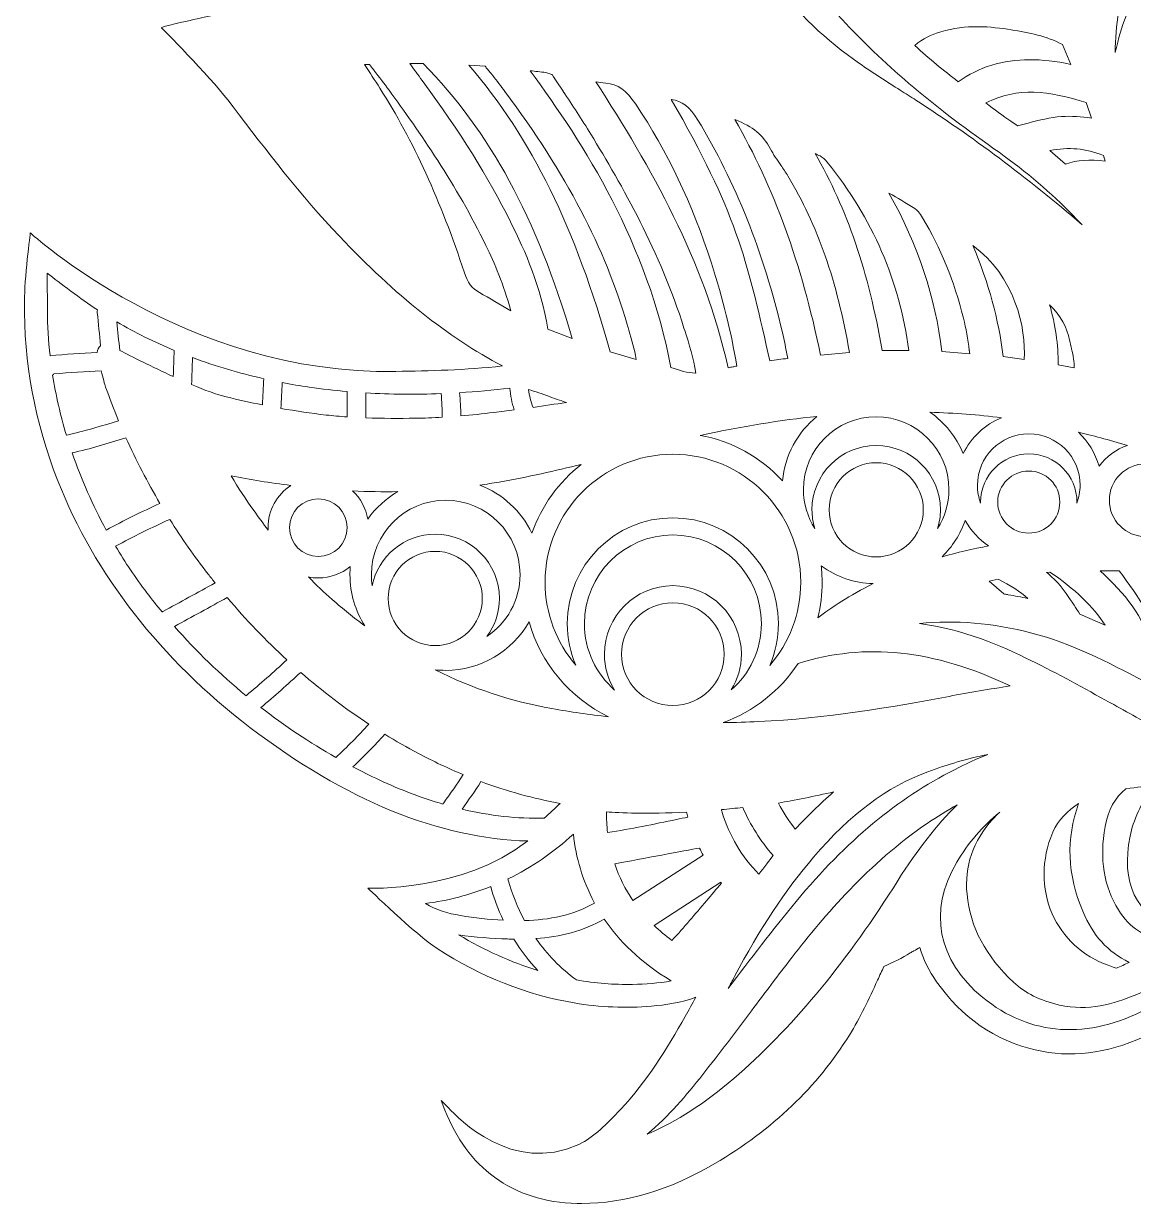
# Model space of a CAD drawing. Header units: millimetres. Extents: x -1149 to 2186, y 108 to 662.
# Drawn here: x 865.3 to 1119.9, y 111.7 to 382.2 of the extents above; entities that cross this region are included whole.
import ezdxf

# ---------------------------------------------------------------- set-up
doc = ezdxf.new("R2010")
doc.units = ezdxf.units.MM
doc.header["$MEASUREMENT"] = 0
doc.layers.add('Layer 5', color=7, linetype='Continuous')

msp = doc.modelspace()

# ---------------------------------------------------------------- linework, layer by layer
at = {"layer": 'Layer 5', "lineweight": 0}
for points, knots in [([(1500.47, 318.48), (1500.47, 318.53), (1500.47, 318.58), (1500.46, 318.65), (1500.54, 323.25), (1499.13, 334.25), (1499.13, 334.25), (1499.13, 334.25), (1463.58, 301.53), (1415.26, 302.46), (1407.54, 302.61), (1399.34, 302.75), (1390.86, 303.73), (1403.38, 310.34), (1415.3, 319.82), (1428.23, 333.45), (1437.07, 342.77), (1444.98, 353.13), (1452.62, 363.15), (1452.62, 363.15), (1453.85, 364.76), (1453.85, 364.76), (1458.05, 370.25), (1469.08, 381.29), (1469.08, 381.29), (1468.87, 381.59), (1463.49, 382.71), (1461.66, 383.13), (1455.32, 384.59), (1448.93, 385.87), (1442.52, 387), (1430.98, 389.04), (1419.37, 390.53), (1407.7, 391.33), (1409.65, 403.35), (1408.91, 414.08), (1405.47, 423.24), (1402.53, 431.05), (1397.64, 437.76), (1390.93, 443.17), (1385.8, 447.31), (1376.98, 452.75), (1363.75, 455.61), (1371.34, 466.22), (1389.68, 483.7), (1389.68, 483.7), (1389.68, 483.7), (1389.39, 483.86), (1389.39, 483.86), (1384.69, 486.52), (1379.54, 487.63), (1374.99, 488.6), (1354.12, 493.07), (1332.21, 492.4), (1308.03, 486.54), (1308.03, 486.54), (1307.98, 486.54), (1307.9, 486.53), (1300.35, 507.58), (1286.85, 518.05), (1276.77, 523.13), (1267.56, 527.77), (1259.62, 528.87), (1256.91, 529.12), (1256.91, 529.4), (1256.92, 529.65), (1256.94, 529.86), (1256.93, 529.86), (1256.92, 529.86), (1256.9, 529.87), (1256.72, 541.96), (1254.12, 568.73), (1254.12, 568.73), (1254.12, 568.73), (1246.46, 565.38), (1243.35, 563.76), (1243.35, 563.76), (1242.58, 563.35), (1242.58, 563.35), (1240.4, 562.21), (1237.1, 560.23), (1234.2, 558.48), (1233.92, 558.32), (1233.66, 558.16), (1233.39, 558), (1233.39, 558), (1231.33, 556.77), (1230.87, 556.5), (1230.95, 557.4), (1231.04, 558.95), (1231.19, 561.68), (1231.36, 564.61), (1231.55, 568.35), (1231.49, 569.55), (1231.3, 573.08), (1231.08, 577), (1230.79, 580.95), (1230.79, 581), (1230.78, 581.06), (1230.78, 581.11), (1230.72, 581.86), (1230.66, 582.61), (1230.6, 583.36), (1229.76, 593.42), (1226.85, 602.86), (1221.96, 611.41), (1213.55, 626.07), (1201.81, 638.97), (1186.06, 650.83), (1185.65, 651.14), (1182.98, 653.39), (1182.98, 653.39), (1182.98, 653.39), (1180.32, 651.14), (1179.9, 650.83), (1164.15, 638.97), (1152.41, 626.07), (1144.01, 611.41), (1139.11, 602.86), (1136.2, 593.42), (1135.37, 583.36), (1134.97, 578.61), (1134.71, 573.8), (1134.48, 569.55), (1134.41, 568.35), (1134.6, 564.61), (1134.77, 561.68), (1134.93, 558.95), (1135.02, 557.4), (1135.09, 556.5), (1134.63, 556.77), (1132.57, 558), (1132.57, 558), (1132.31, 558.16), (1132.04, 558.32), (1131.77, 558.48), (1128.86, 560.23), (1125.57, 562.21), (1123.38, 563.35), (1123.38, 563.35), (1122.61, 563.76), (1122.61, 563.76), (1119.51, 565.38), (1111.85, 568.73), (1111.85, 568.73), (1111.85, 568.73), (1109.24, 541.96), (1109.06, 529.87), (1109.05, 529.86), (1109.04, 529.86), (1109.02, 529.86), (1109.05, 529.65), (1109.05, 529.4), (1109.05, 529.12), (1106.34, 528.87), (1098.4, 527.77), (1089.2, 523.13), (1079.11, 518.05), (1065.61, 507.58), (1058.06, 486.53), (1057.99, 486.54), (1057.94, 486.54), (1057.94, 486.54), (1033.76, 492.4), (1011.85, 493.07), (990.97, 488.6), (986.43, 487.63), (981.27, 486.52), (976.57, 483.86), (976.57, 483.86), (976.28, 483.7), (976.28, 483.7), (976.28, 483.7), (994.62, 466.22), (1002.21, 455.61), (988.98, 452.75), (980.16, 447.31), (975.03, 443.17), (968.32, 437.76), (963.43, 431.05), (960.5, 423.24), (957.06, 414.08), (956.31, 403.35), (958.27, 391.33), (946.6, 390.53), (934.99, 389.04), (923.44, 387), (917.03, 385.87), (910.65, 384.59), (904.3, 383.13), (902.48, 382.71), (897.09, 381.59), (896.88, 381.29), (896.88, 381.29), (907.92, 370.25), (912.11, 364.76), (912.11, 364.76), (913.34, 363.15), (913.34, 363.15), (920.99, 353.13), (928.89, 342.77), (937.74, 333.45), (950.67, 319.82), (962.59, 310.34), (975.11, 303.73), (966.63, 302.75), (958.42, 302.61), (950.7, 302.46), (902.38, 301.53), (866.83, 334.25), (866.83, 334.25), (866.83, 334.25), (865.43, 323.25), (865.51, 318.65), (865.5, 318.58), (865.49, 318.53), (865.49, 318.48), (865.29, 304.67), (867.87, 290.84), (873.15, 277.38), (881.55, 255.97), (896.79, 236.42), (917.2, 220.85), (939.19, 204.09), (960.63, 195.33), (980.96, 194.79), (965.68, 183), (944.26, 183.97), (944.26, 183.97), (944.26, 183.97), (955.23, 173.31), (960.19, 170.11), (970.16, 163.68), (980.73, 159.49), (991.61, 157.66), (997.5, 156.67), (1003.46, 156.42), (1009.33, 156.93), (1012.52, 157.2), (1016.15, 157.67), (1019.52, 158.98), (1018.66, 157.45), (1017.84, 155.98), (1017.01, 154.52), (1012.92, 147.28), (1008.29, 139.69), (1002.2, 133.21), (999.14, 129.97), (996.16, 126.86), (992.65, 125.23), (977.38, 118.17), (965, 131.26), (962.75, 133.58), (962.75, 133.58), (961.05, 135.32), (961.05, 135.32), (961.05, 135.32), (961.94, 133.06), (961.94, 133.06), (964.51, 126.49), (968.32, 121.32), (973.28, 117.69), (978.5, 113.86), (984.88, 111.84), (992.24, 111.7), (992.58, 111.69), (992.91, 111.69), (993.25, 111.69), (1003.35, 111.69), (1013.36, 114.68), (1023.81, 120.82), (1037.03, 128.59), (1047.43, 138.5), (1054.71, 150.28), (1057.19, 154.29), (1059.21, 158.65), (1061.17, 162.88), (1061.66, 163.93), (1062.14, 164.99), (1062.64, 166.04), (1064.83, 166.97), (1066.8, 167.97), (1068.65, 169.11), (1068.9, 169.26), (1069.2, 169.43), (1069.52, 169.61), (1069.95, 169.84), (1070.41, 170.1), (1070.86, 170.39), (1071.63, 167.67), (1072.92, 165.02), (1074.69, 162.51), (1080.48, 154.32), (1088.09, 149.06), (1097.3, 146.89), (1105.4, 144.98), (1113.56, 145.97), (1122.27, 149.9), (1131.98, 154.29), (1140.58, 160.89), (1147.84, 169.51), (1151.48, 173.84), (1154.92, 178.47), (1158.24, 182.94), (1159.86, 185.13), (1161.55, 187.4), (1163.23, 189.6), (1163.74, 190.27), (1164.33, 190.9), (1165.07, 191.7), (1165.2, 191.85), (1165.34, 191.99), (1165.48, 192.15), (1165.1, 184.93), (1167.1, 179.79), (1171.71, 176.05), (1174.85, 173.5), (1178.5, 172.18), (1182.56, 172.12), (1182.56, 172.12), (1182.91, 172.12), (1182.91, 172.12), (1182.91, 172.12), (1182.91, 172.12), (1182.91, 172.12), (1182.91, 172.12), (1182.98, 172.12), (1182.98, 172.12), (1182.98, 172.12), (1183.06, 172.12), (1183.06, 172.12), (1183.06, 172.12), (1183.06, 172.12), (1183.06, 172.12), (1183.06, 172.12), (1183.4, 172.12), (1183.4, 172.12), (1187.46, 172.18), (1191.12, 173.5), (1194.26, 176.05), (1198.87, 179.79), (1200.87, 184.93), (1200.49, 192.15), (1200.63, 191.99), (1200.76, 191.85), (1200.9, 191.7), (1201.64, 190.9), (1202.22, 190.27), (1202.73, 189.6), (1204.42, 187.4), (1206.1, 185.13), (1207.73, 182.94), (1211.05, 178.47), (1214.48, 173.84), (1218.13, 169.51), (1225.38, 160.89), (1233.98, 154.29), (1243.69, 149.9), (1252.4, 145.97), (1260.57, 144.98), (1268.66, 146.89), (1277.88, 149.06), (1285.49, 154.32), (1291.27, 162.51), (1293.05, 165.02), (1294.33, 167.67), (1295.11, 170.39), (1295.56, 170.1), (1296.02, 169.84), (1296.44, 169.61), (1296.76, 169.43), (1297.06, 169.26), (1297.32, 169.11), (1299.16, 167.97), (1301.13, 166.97), (1303.33, 166.04), (1303.82, 164.99), (1304.31, 163.93), (1304.8, 162.88), (1306.75, 158.65), (1308.77, 154.29), (1311.25, 150.28), (1318.54, 138.5), (1328.93, 128.59), (1342.15, 120.82), (1352.6, 114.68), (1362.61, 111.69), (1372.71, 111.69), (1373.05, 111.69), (1373.39, 111.69), (1373.73, 111.7), (1381.08, 111.84), (1387.46, 113.86), (1392.69, 117.69), (1397.64, 121.32), (1401.46, 126.49), (1404.02, 133.06), (1404.02, 133.06), (1404.91, 135.32), (1404.91, 135.32), (1404.91, 135.32), (1403.22, 133.58), (1403.22, 133.58), (1400.97, 131.26), (1388.59, 118.17), (1373.32, 125.23), (1369.8, 126.86), (1366.82, 129.97), (1363.77, 133.21), (1357.68, 139.69), (1353.05, 147.28), (1348.95, 154.52), (1348.12, 155.98), (1347.3, 157.45), (1346.44, 158.98), (1349.81, 157.67), (1353.45, 157.2), (1356.63, 156.93), (1362.5, 156.42), (1368.46, 156.67), (1374.36, 157.66), (1385.24, 159.49), (1395.81, 163.68), (1405.77, 170.11), (1410.73, 173.31), (1421.71, 183.97), (1421.71, 183.97), (1421.71, 183.97), (1400.29, 183), (1385, 194.79), (1405.34, 195.33), (1426.78, 204.09), (1448.77, 220.85), (1469.18, 236.42), (1484.41, 255.97), (1492.81, 277.38), (1498.1, 290.84), (1500.67, 304.67), (1500.47, 318.48)], [0, 0, 0, 0, 1, 1, 1, 2, 2, 2, 3, 3, 3, 4, 4, 4, 5, 5, 5, 6, 6, 6, 7, 7, 7, 8, 8, 8, 9, 9, 9, 10, 10, 10, 11, 11, 11, 12, 12, 12, 13, 13, 13, 14, 14, 14, 15, 15, 15, 16, 16, 16, 17, 17, 17, 18, 18, 18, 19, 19, 19, 20, 20, 20, 21, 21, 21, 22, 22, 22, 23, 23, 23, 24, 24, 24, 25, 25, 25, 26, 26, 26, 27, 27, 27, 28, 28, 28, 29, 29, 29, 30, 30, 30, 31, 31, 31, 32, 32, 32, 33, 33, 33, 34, 34, 34, 35, 35, 35, 36, 36, 36, 37, 37, 37, 38, 38, 38, 39, 39, 39, 40, 40, 40, 41, 41, 41, 42, 42, 42, 43, 43, 43, 44, 44, 44, 45, 45, 45, 46, 46, 46, 47, 47, 47, 48, 48, 48, 49, 49, 49, 50, 50, 50, 51, 51, 51, 52, 52, 52, 53, 53, 53, 54, 54, 54, 55, 55, 55, 56, 56, 56, 57, 57, 57, 58, 58, 58, 59, 59, 59, 60, 60, 60, 61, 61, 61, 62, 62, 62, 63, 63, 63, 64, 64, 64, 65, 65, 65, 66, 66, 66, 67, 67, 67, 68, 68, 68, 69, 69, 69, 70, 70, 70, 71, 71, 71, 72, 72, 72, 73, 73, 73, 74, 74, 74, 75, 75, 75, 76, 76, 76, 77, 77, 77, 78, 78, 78, 79, 79, 79, 80, 80, 80, 81, 81, 81, 82, 82, 82, 83, 83, 83, 84, 84, 84, 85, 85, 85, 86, 86, 86, 87, 87, 87, 88, 88, 88, 89, 89, 89, 90, 90, 90, 91, 91, 91, 92, 92, 92, 93, 93, 93, 94, 94, 94, 95, 95, 95, 96, 96, 96, 97, 97, 97, 98, 98, 98, 99, 99, 99, 100, 100, 100, 101, 101, 101, 102, 102, 102, 103, 103, 103, 104, 104, 104, 105, 105, 105, 106, 106, 106, 107, 107, 107, 108, 108, 108, 109, 109, 109, 110, 110, 110, 111, 111, 111, 112, 112, 112, 113, 113, 113, 114, 114, 114, 115, 115, 115, 116, 116, 116, 117, 117, 117, 118, 118, 118, 119, 119, 119, 120, 120, 120, 121, 121, 121, 122, 122, 122, 123, 123, 123, 124, 124, 124, 125, 125, 125, 126, 126, 126, 127, 127, 127, 128, 128, 128, 129, 129, 129, 130, 130, 130, 131, 131, 131, 132, 132, 132, 133, 133, 133, 134, 134, 134, 135, 135, 135, 136, 136, 136, 137, 137, 137, 138, 138, 138, 139, 139, 139, 140, 140, 140, 141, 141, 141, 142, 142, 142, 143, 143, 143, 144, 144, 144, 145, 145, 145, 146, 146, 146, 146]), ([(995.63, 472.57), (992.89, 475.39), (990.04, 477.94), (987.01, 480.66), (986.73, 480.91), (986.38, 481.23), (986, 481.56), (986.08, 481.59), (986.15, 481.61), (986.21, 481.63), (1000.22, 485.78), (1015.34, 486.9), (1033.77, 485.14), (1050.69, 483.53), (1067.05, 479.19), (1082.4, 472.24), (1096.81, 465.72), (1109.74, 457.69), (1120.83, 448.37), (1132.4, 438.64), (1142.36, 427.17), (1150.43, 414.29), (1154.88, 407.19), (1157.96, 400.5), (1159.83, 393.87), (1159.83, 393.87), (1158.44, 392.06), (1158.44, 392.06), (1154.09, 402.47), (1148.37, 412.5), (1140.98, 422.67), (1132.85, 433.87), (1123.39, 443.7), (1112.87, 451.87), (1100.65, 461.35), (1085.88, 468.67), (1067.74, 474.23), (1054.65, 478.24), (1043.02, 480.67), (1032.2, 481.65), (1012.18, 483.47), (1001.46, 481.98), (1001.01, 481.91), (1000.33, 481.82), (999.74, 481.36), (999.48, 480.73), (999.22, 480.09), (999.3, 479.36), (999.71, 478.8), (999.81, 478.67), (1009.49, 465.55), (1013.32, 458.25), (1018.55, 448.27), (1022.46, 438.01), (1025.59, 429.29), (1031.92, 411.66), (1041.15, 396.14), (1053.03, 383.19), (1062.15, 373.25), (1073.22, 363.82), (1087.87, 353.54), (1094.17, 349.12), (1099.95, 344.29), (1105.07, 339.19), (1106.1, 338.16), (1107.1, 337.13), (1108.08, 336.11), (1095.4, 346.97), (1082.87, 356.36), (1069.98, 364.65), (1068.79, 365.42), (1067.59, 366.18), (1066.39, 366.94), (1063.3, 368.91), (1060.1, 370.94), (1057.06, 373.05), (1041.49, 383.83), (1030.95, 397.96), (1025.73, 415.06), (1023.93, 420.96), (1021.93, 426.98), (1019.76, 432.96), (1014.03, 448.8), (1006.13, 461.75), (995.63, 472.57)], [0, 0, 0, 0, 1, 1, 1, 2, 2, 2, 3, 3, 3, 4, 4, 4, 5, 5, 5, 6, 6, 6, 7, 7, 7, 8, 8, 8, 9, 9, 9, 10, 10, 10, 11, 11, 11, 12, 12, 12, 13, 13, 13, 14, 14, 14, 15, 15, 15, 16, 16, 16, 17, 17, 17, 18, 18, 18, 19, 19, 19, 20, 20, 20, 21, 21, 21, 22, 22, 22, 23, 23, 23, 24, 24, 24, 25, 25, 25, 26, 26, 26, 27, 27, 27, 28, 28, 28, 28]), ([(1122.96, 393.24), (1119.88, 388.62), (1117.62, 383.49), (1116.24, 377.99), (1116.04, 377.18), (1115.85, 376.38), (1115.66, 375.57), (1115.74, 378.73), (1115.95, 381.82), (1116.46, 384.81), (1118.35, 396.1), (1124.27, 405.53), (1134.04, 412.84), (1135.02, 413.58), (1136.21, 414.2), (1137.37, 414.8), (1139.51, 412.08), (1141.01, 409.77), (1141.84, 407.93), (1134.25, 405.59), (1127.91, 400.65), (1122.96, 393.24)], [0, 0, 0, 0, 1, 1, 1, 2, 2, 2, 3, 3, 3, 4, 4, 4, 5, 5, 5, 6, 6, 6, 7, 7, 7, 7]), ([(1075.65, 380.33), (1081.32, 382.14), (1087.27, 381.53), (1091.82, 380.8), (1095.92, 380.14), (1099.91, 379.38), (1103.6, 377.4), (1103.6, 377.4), (1105.53, 372.86), (1105.53, 372.86), (1101.99, 373.6), (1098.95, 373.95), (1096.06, 373.95), (1089.86, 373.95), (1084.48, 372.3), (1079.65, 368.89), (1076.4, 371.43), (1072.98, 374.17), (1069.7, 377.21), (1071.48, 378.84), (1073.6, 379.68), (1075.65, 380.33)], [0, 0, 0, 0, 1, 1, 1, 2, 2, 2, 3, 3, 3, 4, 4, 4, 5, 5, 5, 6, 6, 6, 7, 7, 7, 7]), ([(969.84, 320.55), (968.12, 321.52), (967.16, 322.79), (966.4, 325.08), (961.02, 341.52), (954.67, 355.38), (947.01, 367.44), (945.89, 369.21), (944.71, 370.96), (943.46, 372.82), (943.46, 372.82), (944.62, 372.88), (944.62, 372.88), (944.95, 372.45), (945.27, 372.03), (945.59, 371.61), (945.59, 371.61), (945.65, 371.53), (945.65, 371.53), (946.87, 369.95), (948.02, 368.46), (949.13, 366.94), (955.97, 357.6), (964.67, 345.11), (971.32, 331.36), (973.28, 327.28), (975.46, 322.38), (977.02, 316.37), (974.56, 317.82), (972.21, 319.21), (969.84, 320.55)], [0, 0, 0, 0, 1, 1, 1, 2, 2, 2, 3, 3, 3, 4, 4, 4, 5, 5, 5, 6, 6, 6, 7, 7, 7, 8, 8, 8, 9, 9, 9, 10, 10, 10, 10]), ([(956.94, 373.04), (972.29, 357.46), (982.88, 337.95), (991.13, 310.03), (991.13, 310.03), (985.55, 312.18), (985.55, 312.18), (984, 321.81), (980.36, 330), (976.99, 336.76), (971.91, 346.95), (965.46, 357.26), (956.69, 369.2), (955.77, 370.46), (954.84, 371.72), (953.88, 373.04), (953.88, 373.04), (956.94, 373.04), (956.94, 373.04)], [0, 0, 0, 0, 1, 1, 1, 2, 2, 2, 3, 3, 3, 4, 4, 4, 5, 5, 5, 6, 6, 6, 6]), ([(972.3, 371.02), (972.32, 371), (972.33, 370.98), (972.35, 370.95), (972.35, 370.95), (972.89, 370.29), (972.89, 370.29), (972.89, 370.29), (972.89, 370.29), (972.89, 370.29), (973.87, 369.07), (974.81, 367.89), (975.7, 366.69), (989.77, 347.71), (998.68, 330.72), (1003.75, 313.2), (1003.87, 312.78), (1004, 312.35), (1004.12, 311.92), (1004.76, 309.76), (1005.42, 307.53), (1005.79, 305.22), (1005.79, 305.22), (999.81, 306.99), (999.81, 306.99), (991.91, 335.39), (981.87, 355.79), (967.44, 372.7), (967.44, 372.7), (971.15, 372.44), (971.15, 372.44), (971.33, 372.22), (971.51, 372), (971.68, 371.78), (971.68, 371.78), (971.68, 371.78), (971.68, 371.78), (971.68, 371.78), (972.3, 371.02), (972.3, 371.02)], [0, 0, 0, 0, 1, 1, 1, 2, 2, 2, 3, 3, 3, 4, 4, 4, 5, 5, 5, 6, 6, 6, 7, 7, 7, 8, 8, 8, 9, 9, 9, 10, 10, 10, 11, 11, 11, 12, 12, 12, 13, 13, 13, 13]), ([(1016.77, 312.41), (1016.77, 312.41), (1016.96, 311.83), (1016.96, 311.83), (1017.95, 308.68), (1018.97, 305.43), (1019.45, 302.09), (1019.43, 302.09), (1019.42, 302.09), (1019.4, 302.09), (1017.6, 302.09), (1015.8, 302.68), (1013.77, 303.35), (1008.39, 331.85), (993.93, 354.56), (981.46, 371.43), (982.68, 371.29), (983.87, 371.15), (985.06, 370.99), (985.32, 370.96), (985.73, 370.81), (986.21, 370.65), (986.32, 370.61), (986.43, 370.57), (986.54, 370.53), (987.37, 369.26), (988.2, 368), (989.04, 366.73), (989.04, 366.73), (989.06, 366.69), (989.06, 366.69), (991.17, 363.5), (993.35, 360.2), (995.38, 356.89), (1002.49, 345.28), (1011.35, 329.72), (1016.77, 312.41)], [0, 0, 0, 0, 1, 1, 1, 2, 2, 2, 3, 3, 3, 4, 4, 4, 5, 5, 5, 6, 6, 6, 7, 7, 7, 8, 8, 8, 9, 9, 9, 10, 10, 10, 11, 11, 11, 12, 12, 12, 12]), ([(1023.07, 327.26), (1025.66, 319.22), (1027.57, 311.5), (1028.89, 303.69), (1028.57, 303.63), (1028.26, 303.57), (1027.94, 303.51), (1027.6, 303.45), (1027.26, 303.39), (1026.91, 303.32), (1021.35, 327.96), (1009.15, 349.37), (996.56, 368.86), (997.31, 368.74), (998.07, 368.64), (998.83, 368.56), (1001.64, 368.3), (1003.51, 366.99), (1005.71, 363.72), (1012.98, 352.9), (1018.66, 340.98), (1023.07, 327.26)], [0, 0, 0, 0, 1, 1, 1, 2, 2, 2, 3, 3, 3, 4, 4, 4, 5, 5, 5, 6, 6, 6, 7, 7, 7, 7]), ([(1109.02, 364.12), (1109.02, 364.12), (1110.23, 360.56), (1110.23, 360.56), (1107.89, 360.84), (1105.65, 361.08), (1103.32, 360.91), (1100.75, 360.72), (1098.3, 360.09), (1095.71, 359.43), (1095.71, 359.43), (1095.68, 359.42), (1095.68, 359.42), (1094.88, 359.22), (1094.07, 359.01), (1093.23, 358.81), (1092.77, 359.13), (1092.3, 359.46), (1091.82, 359.79), (1091.82, 359.79), (1091.77, 359.83), (1091.77, 359.83), (1089.96, 361.07), (1087.95, 362.46), (1086, 364.04), (1093.27, 367.75), (1100.52, 366.79), (1109.02, 364.12)], [0, 0, 0, 0, 1, 1, 1, 2, 2, 2, 3, 3, 3, 4, 4, 4, 5, 5, 5, 6, 6, 6, 7, 7, 7, 8, 8, 8, 9, 9, 9, 9]), ([(1013.82, 364.84), (1016.38, 364.49), (1018.06, 363.18), (1019.95, 360.08), (1028.6, 345.9), (1034.94, 329.98), (1039.34, 311.41), (1039.76, 309.6), (1040.13, 307.76), (1040.51, 305.79), (1040.51, 305.79), (1040.58, 305.44), (1040.58, 305.44), (1039.85, 305.36), (1039.16, 305.28), (1038.47, 305.19), (1037.78, 305.1), (1037.09, 305.01), (1036.44, 304.92), (1036.44, 304.92), (1036.09, 306.48), (1036.09, 306.48), (1031.2, 328.12), (1028.68, 339.23), (1013.82, 364.84)], [0, 0, 0, 0, 1, 1, 1, 2, 2, 2, 3, 3, 3, 4, 4, 4, 5, 5, 5, 6, 6, 6, 7, 7, 7, 8, 8, 8, 8]), ([(1054.73, 306.84), (1054.73, 306.84), (1048.11, 306.2), (1048.11, 306.2), (1043.68, 327.39), (1037.4, 344.65), (1028.44, 360.22), (1032.6, 358.59), (1034.91, 356.66), (1036.55, 353.57), (1037.27, 352.2), (1038.13, 350.96), (1038.97, 349.75), (1039.52, 348.95), (1040.1, 348.12), (1040.59, 347.3), (1040.59, 347.3), (1040.59, 347.3), (1040.59, 347.3), (1047.4, 335.99), (1051.9, 323.12), (1054.73, 306.84)], [0, 0, 0, 0, 1, 1, 1, 2, 2, 2, 3, 3, 3, 4, 4, 4, 5, 5, 5, 6, 6, 6, 7, 7, 7, 7]), ([(1068.32, 307.23), (1068.32, 307.23), (1062.22, 307.23), (1062.22, 307.23), (1059.1, 325.27), (1054.18, 339.75), (1046.84, 352.43), (1047.23, 352.24), (1047.61, 352.05), (1047.98, 351.87), (1048.55, 351.58), (1049.17, 351.06), (1049.63, 350.48), (1060.08, 337.45), (1066.2, 323.29), (1068.32, 307.23)], [0, 0, 0, 0, 1, 1, 1, 2, 2, 2, 3, 3, 3, 4, 4, 4, 5, 5, 5, 5]), ([(1112.96, 351.99), (1112.96, 351.99), (1113.37, 350.65), (1113.37, 350.65), (1109.86, 351.14), (1106.94, 350.94), (1104.3, 350), (1104.3, 350), (1100.7, 353.09), (1100.7, 353.09), (1104.96, 353.98), (1108.91, 353.62), (1112.96, 351.99)], [0, 0, 0, 0, 1, 1, 1, 2, 2, 2, 3, 3, 3, 4, 4, 4, 4]), ([(1075.88, 307), (1074.44, 319.49), (1070.47, 331.43), (1063.79, 343.36), (1065.74, 342.25), (1067.69, 341.09), (1069.68, 339.85), (1070.24, 339.5), (1070.86, 338.77), (1071.51, 337.69), (1075.63, 330.85), (1078.69, 323.31), (1080.87, 314.65), (1081.47, 312.31), (1081.83, 309.86), (1082.21, 307.26), (1082.21, 307.26), (1082.22, 307.21), (1082.22, 307.21), (1082.25, 306.99), (1082.28, 306.76), (1082.32, 306.53), (1082.32, 306.53), (1075.88, 307), (1075.88, 307)], [0, 0, 0, 0, 1, 1, 1, 2, 2, 2, 3, 3, 3, 4, 4, 4, 5, 5, 5, 6, 6, 6, 7, 7, 7, 8, 8, 8, 8]), ([(1083, 331.34), (1092.58, 324.43), (1095.33, 312.37), (1094.79, 305.22), (1094.79, 305.22), (1089.96, 305.91), (1089.96, 305.91), (1088.93, 314.46), (1086.7, 322.63), (1083, 331.34)], [0, 0, 0, 0, 1, 1, 1, 2, 2, 2, 3, 3, 3, 3]), ([(870.72, 324.98), (873.68, 322.7), (878.34, 319.19), (882.21, 316.58), (882.17, 316.38), (882.16, 316.17), (882.19, 315.94), (882.45, 313.41), (882.7, 310.88), (882.96, 308.36), (882.95, 308.34), (882.93, 308.34), (882.91, 308.32), (882.44, 307.96), (882.17, 307.4), (882.15, 306.82), (878.55, 306.64), (874.95, 306.4), (871.36, 306.07), (870.97, 309.54), (870.76, 313.01), (870.74, 316.46), (870.78, 316.7), (870.8, 316.93), (870.79, 317.17), (870.73, 319.28), (870.72, 322.48), (870.72, 324.98)], [0, 0, 0, 0, 1, 1, 1, 2, 2, 2, 3, 3, 3, 4, 4, 4, 5, 5, 5, 6, 6, 6, 7, 7, 7, 8, 8, 8, 9, 9, 9, 9]), ([(1106.25, 303.31), (1106.25, 303.31), (1102.59, 304.01), (1102.59, 304.01), (1102.61, 308.67), (1101.97, 313.2), (1100.63, 317.75), (1103.21, 315.2), (1104.63, 312.65), (1105.21, 309.62), (1105.34, 308.94), (1105.5, 308.28), (1105.66, 307.65), (1105.66, 307.65), (1105.66, 307.65), (1105.66, 307.65), (1106.04, 306.06), (1106.38, 304.65), (1106.25, 303.31)], [0, 0, 0, 0, 1, 1, 1, 2, 2, 2, 3, 3, 3, 4, 4, 4, 5, 5, 5, 6, 6, 6, 6]), ([(887.35, 307.29), (887.13, 309.46), (886.9, 311.63), (886.68, 313.8), (890.87, 311.37), (895.26, 309.2), (899.83, 307.3), (899.76, 305.29), (899.69, 303.29), (899.62, 301.29), (894.8, 303.49), (890.06, 305.89), (887.35, 307.29)], [0, 0, 0, 0, 1, 1, 1, 2, 2, 2, 3, 3, 3, 4, 4, 4, 4]), ([(904.04, 305.63), (909.27, 303.68), (914.73, 302.07), (920.38, 300.8), (920.27, 298.8), (920.17, 296.8), (920.06, 294.8), (917.35, 295.34), (914.59, 295.95), (911.74, 296.63), (909.64, 297.14), (906.84, 298.17), (903.84, 299.44), (903.91, 301.5), (903.97, 303.56), (904.04, 305.63)], [0, 0, 0, 0, 1, 1, 1, 2, 2, 2, 3, 3, 3, 4, 4, 4, 5, 5, 5, 5]), ([(871.96, 301.63), (872.07, 301.71), (872.17, 301.8), (872.26, 301.89), (875.87, 302.21), (879.48, 302.45), (883.09, 302.62), (883.49, 301.03), (883.9, 299.43), (884.11, 298.87), (885.03, 296.33), (885.99, 293.73), (887.05, 291.17), (883.14, 289.9), (879.18, 288.8), (875.18, 287.85), (875.16, 287.85), (875.14, 287.84), (875.12, 287.83), (873.75, 292.39), (872.69, 297.01), (871.96, 301.63)], [0, 0, 0, 0, 1, 1, 1, 2, 2, 2, 3, 3, 3, 4, 4, 4, 5, 5, 5, 6, 6, 6, 7, 7, 7, 7]), ([(939.54, 297.85), (939.54, 297.85), (939.49, 292.03), (939.49, 292.03), (937.88, 292.14), (936.27, 292.28), (934.67, 292.47), (931.28, 292.86), (927.83, 293.38), (924.3, 294), (924.4, 295.97), (924.51, 297.94), (924.61, 299.91), (926.66, 299.51), (928.73, 299.16), (930.83, 298.86), (933.69, 298.44), (936.59, 298.1), (939.54, 297.85)], [0, 0, 0, 0, 1, 1, 1, 2, 2, 2, 3, 3, 3, 4, 4, 4, 5, 5, 5, 6, 6, 6, 6]), ([(976.82, 298.64), (976.97, 296.93), (977.3, 295.26), (977.83, 293.64), (976.28, 293.43), (974.73, 293.23), (973.18, 293.05), (970.53, 292.73), (968.01, 292.47), (965.59, 292.26), (965.57, 294.04), (965.48, 295.82), (965.3, 297.59), (969.1, 297.82), (972.93, 298.17), (976.82, 298.64)], [0, 0, 0, 0, 1, 1, 1, 2, 2, 2, 3, 3, 3, 4, 4, 4, 5, 5, 5, 5]), ([(981.11, 298.32), (982.58, 297.87), (984.42, 297.26), (985.56, 296.83), (986.97, 296.29), (988.41, 295.8), (989.83, 295.35), (987.23, 294.96), (984.68, 294.59), (982.15, 294.23), (981.64, 295.56), (981.28, 296.92), (981.11, 298.32)], [0, 0, 0, 0, 1, 1, 1, 2, 2, 2, 3, 3, 3, 4, 4, 4, 4]), ([(961.05, 297.37), (961.24, 295.57), (961.33, 293.77), (961.33, 291.96), (959.19, 291.83), (957.13, 291.75), (955.14, 291.73), (951.46, 291.68), (947.63, 291.67), (943.76, 291.81), (943.77, 293.72), (943.79, 295.63), (943.8, 297.54), (949.42, 297.2), (955.17, 297.14), (961.05, 297.37)], [0, 0, 0, 0, 1, 1, 1, 2, 2, 2, 3, 3, 3, 4, 4, 4, 5, 5, 5, 5]), ([(1089.6, 291.84), (1085.79, 290.29), (1082.63, 287.37), (1080.82, 283.61), (1079.24, 287.45), (1076.59, 290.74), (1073.18, 293.1), (1078.78, 292.94), (1084.27, 292.51), (1089.6, 291.84)], [0, 0, 0, 0, 1, 1, 1, 2, 2, 2, 3, 3, 3, 3]), ([(1039.35, 277.37), (1034.29, 282.85), (1027.69, 286.48), (1020.46, 287.81), (1030.15, 289.88), (1038.99, 291.31), (1047.27, 292.16), (1042.76, 288.51), (1039.89, 283.18), (1039.35, 277.37)], [0, 0, 0, 0, 1, 1, 1, 2, 2, 2, 3, 3, 3, 3]), ([(1060.85, 285.47), (1052.73, 285.47), (1046.12, 278.86), (1046.12, 270.74), (1046.12, 269.25), (1046.34, 267.82), (1046.75, 266.47), (1045.12, 269.05), (1044.17, 272.11), (1044.17, 275.38), (1044.17, 284.58), (1051.65, 292.07), (1060.85, 292.07), (1070.05, 292.07), (1077.54, 284.58), (1077.54, 275.38), (1077.54, 272.11), (1076.59, 269.05), (1074.95, 266.47), (1075.36, 267.82), (1075.58, 269.25), (1075.58, 270.74), (1075.58, 278.86), (1068.97, 285.47), (1060.85, 285.47)], [0, 0, 0, 0, 1, 1, 1, 2, 2, 2, 3, 3, 3, 4, 4, 4, 5, 5, 5, 6, 6, 6, 7, 7, 7, 8, 8, 8, 8]), ([(876.44, 283.76), (880.59, 284.76), (884.69, 285.93), (888.74, 287.26), (891.09, 282.09), (893.7, 277.06), (896.58, 272.21), (892.4, 270.32), (888.3, 268.28), (884.27, 266.08), (881.13, 271.81), (878.51, 277.73), (876.44, 283.76)], [0, 0, 0, 0, 1, 1, 1, 2, 2, 2, 3, 3, 3, 4, 4, 4, 4]), ([(1084.8, 272.28), (1084.33, 273.55), (1084.07, 274.93), (1084.07, 276.36), (1084.07, 282.86), (1089.35, 288.14), (1095.85, 288.14), (1102.34, 288.14), (1107.63, 282.86), (1107.63, 276.36), (1107.63, 274.93), (1107.37, 273.55), (1106.89, 272.28), (1106.9, 272.35), (1106.9, 272.43), (1106.9, 272.51), (1106.9, 278.6), (1101.94, 283.56), (1095.85, 283.56), (1089.75, 283.56), (1084.8, 278.6), (1084.8, 272.51), (1084.8, 272.43), (1084.8, 272.35), (1084.8, 272.28)], [0, 0, 0, 0, 1, 1, 1, 2, 2, 2, 3, 3, 3, 4, 4, 4, 5, 5, 5, 6, 6, 6, 7, 7, 7, 8, 8, 8, 8]), ([(1118.51, 285.51), (1115.9, 284.64), (1113.59, 282.96), (1111.96, 280.71), (1111.14, 283.72), (1109.49, 286.43), (1107.24, 288.54), (1110.21, 287.81), (1114.21, 286.78), (1118.51, 285.51)], [0, 0, 0, 0, 1, 1, 1, 2, 2, 2, 3, 3, 3, 3]), ([(1014.22, 268.89), (1000.86, 268.89), (989.99, 258.02), (989.99, 244.66), (989.99, 241.26), (990.7, 238.02), (991.97, 235.08), (987.57, 240.21), (984.9, 246.87), (984.9, 254.15), (984.9, 270.31), (998.05, 283.47), (1014.22, 283.47), (1030.39, 283.47), (1043.54, 270.31), (1043.54, 254.15), (1043.54, 246.86), (1040.87, 240.19), (1036.45, 235.06), (1037.73, 238), (1038.44, 241.25), (1038.44, 244.66), (1038.44, 258.02), (1027.57, 268.89), (1014.22, 268.89)], [0, 0, 0, 0, 1, 1, 1, 2, 2, 2, 3, 3, 3, 4, 4, 4, 5, 5, 5, 6, 6, 6, 7, 7, 7, 8, 8, 8, 8]), ([(1060.85, 259.93), (1054.9, 259.93), (1050.05, 264.78), (1050.05, 270.74), (1050.05, 276.69), (1054.9, 281.54), (1060.85, 281.54), (1066.81, 281.54), (1071.66, 276.69), (1071.66, 270.74), (1071.66, 264.78), (1066.81, 259.93), (1060.85, 259.93)], [0, 0, 0, 0, 1, 1, 1, 2, 2, 2, 3, 3, 3, 4, 4, 4, 4]), ([(993.21, 281.15), (988.02, 277.1), (984.07, 271.62), (981.89, 265.39), (979.44, 270.47), (975.12, 274.4), (969.92, 276.39), (971.4, 276.61), (972.89, 276.84), (974.35, 277.09), (980.89, 278.23), (987.34, 279.7), (993.21, 281.15)], [0, 0, 0, 0, 1, 1, 1, 2, 2, 2, 3, 3, 3, 4, 4, 4, 4]), ([(1088.72, 272.51), (1088.72, 276.43), (1091.92, 279.63), (1095.85, 279.63), (1099.78, 279.63), (1102.97, 276.43), (1102.97, 272.51), (1102.97, 268.58), (1099.78, 265.38), (1095.85, 265.38), (1091.92, 265.38), (1088.72, 268.58), (1088.72, 272.51)], [0, 0, 0, 0, 1, 1, 1, 2, 2, 2, 3, 3, 3, 4, 4, 4, 4]), ([(1131.01, 272.93), (1131.01, 268.33), (1127.27, 264.59), (1122.67, 264.59), (1118.07, 264.59), (1114.33, 268.33), (1114.33, 272.93), (1114.33, 277.53), (1118.07, 281.27), (1122.67, 281.27), (1127.27, 281.27), (1131.01, 277.53), (1131.01, 272.93)], [0, 0, 0, 0, 1, 1, 1, 2, 2, 2, 3, 3, 3, 4, 4, 4, 4]), ([(921.38, 266.09), (920.29, 267.52), (919.21, 268.99), (918.15, 270.49), (916.28, 273.15), (914.47, 275.77), (912.89, 278.53), (917.31, 277.63), (921.84, 276.9), (926.62, 276.31), (923.41, 274.23), (921.36, 270.63), (921.36, 266.64), (921.36, 266.46), (921.37, 266.27), (921.38, 266.09)], [0, 0, 0, 0, 1, 1, 1, 2, 2, 2, 3, 3, 3, 4, 4, 4, 5, 5, 5, 5]), ([(932.89, 273.25), (936.54, 273.25), (939.51, 270.29), (939.51, 266.64), (939.51, 262.99), (936.54, 260.02), (932.89, 260.02), (929.24, 260.02), (926.27, 262.99), (926.27, 266.64), (926.27, 270.29), (929.24, 273.25), (932.89, 273.25)], [0, 0, 0, 0, 1, 1, 1, 2, 2, 2, 3, 3, 3, 4, 4, 4, 4]), ([(944.24, 268.62), (943.81, 271.1), (942.57, 273.36), (940.75, 275.06), (944.22, 274.89), (947.7, 274.84), (951.16, 274.9), (948.44, 273.33), (946.08, 271.19), (944.24, 268.62)], [0, 0, 0, 0, 1, 1, 1, 2, 2, 2, 3, 3, 3, 3]), ([(962.11, 272.93), (971.51, 272.93), (979.16, 265.28), (979.16, 255.88), (979.16, 249.98), (976.15, 244.77), (971.58, 241.71), (973.37, 244.15), (974.43, 247.15), (974.43, 250.4), (974.43, 258.53), (967.83, 265.14), (959.7, 265.14), (952.56, 265.14), (946.59, 260.03), (945.26, 253.27), (945.13, 254.12), (945.06, 254.99), (945.06, 255.88), (945.06, 265.28), (952.71, 272.93), (962.11, 272.93)], [0, 0, 0, 0, 1, 1, 1, 2, 2, 2, 3, 3, 3, 4, 4, 4, 5, 5, 5, 6, 6, 6, 7, 7, 7, 7]), ([(886.39, 262.37), (890.46, 264.59), (894.6, 266.64), (898.82, 268.54), (901.56, 264.2), (904.5, 260), (907.64, 255.97), (908.17, 255.29), (908.7, 254.62), (909.24, 253.96), (905.22, 251.77), (901.21, 249.57), (897.2, 247.38), (897.15, 247.36), (897.11, 247.33), (897.06, 247.3), (895.86, 248.75), (894.7, 250.22), (893.57, 251.71), (890.97, 255.16), (888.57, 258.72), (886.39, 262.37)], [0, 0, 0, 0, 1, 1, 1, 2, 2, 2, 3, 3, 3, 4, 4, 4, 5, 5, 5, 6, 6, 6, 7, 7, 7, 7]), ([(1081.25, 268.29), (1082.55, 265.95), (1084.41, 263.94), (1086.64, 262.46), (1083.01, 261.8), (1079.44, 260.96), (1075.95, 259.95), (1078.33, 262.27), (1080.15, 265.12), (1081.25, 268.29)], [0, 0, 0, 0, 1, 1, 1, 2, 2, 2, 3, 3, 3, 3]), ([(1014.22, 253.34), (1005.56, 253.34), (998.52, 246.3), (998.52, 237.64), (998.52, 234.62), (999.38, 231.8), (1000.86, 229.4), (996.61, 233.12), (993.92, 238.58), (993.92, 244.66), (993.92, 255.85), (1003.03, 264.96), (1014.22, 264.96), (1025.41, 264.96), (1034.52, 255.85), (1034.52, 244.66), (1034.52, 238.59), (1031.83, 233.14), (1027.6, 229.42), (1029.07, 231.81), (1029.93, 234.63), (1029.93, 237.64), (1029.93, 246.3), (1022.88, 253.34), (1014.22, 253.34)], [0, 0, 0, 0, 1, 1, 1, 2, 2, 2, 3, 3, 3, 4, 4, 4, 5, 5, 5, 6, 6, 6, 7, 7, 7, 8, 8, 8, 8]), ([(948.9, 250.4), (948.9, 256.36), (953.75, 261.21), (959.7, 261.21), (965.66, 261.21), (970.51, 256.36), (970.51, 250.4), (970.51, 244.45), (965.66, 239.6), (959.7, 239.6), (953.75, 239.6), (948.9, 244.45), (948.9, 250.4)], [0, 0, 0, 0, 1, 1, 1, 2, 2, 2, 3, 3, 3, 4, 4, 4, 4]), ([(930.63, 255.33), (931.37, 255.18), (932.12, 255.11), (932.89, 255.11), (935.61, 255.11), (938.19, 256.06), (940.23, 257.75), (940.18, 257.13), (940.15, 256.5), (940.15, 255.88), (940.15, 251.54), (941.41, 247.49), (943.59, 244.09), (941.06, 245.98), (938.55, 248.01), (936.07, 250.18), (934.24, 251.78), (932.42, 253.5), (930.63, 255.33)], [0, 0, 0, 0, 1, 1, 1, 2, 2, 2, 3, 3, 3, 4, 4, 4, 5, 5, 5, 6, 6, 6, 6]), ([(1048.25, 257.86), (1051.72, 255.35), (1055.85, 253.94), (1060.15, 253.8), (1054.74, 251.11), (1050.55, 248.33), (1047.47, 245.98), (1048.12, 248.64), (1048.45, 251.38), (1048.45, 254.15), (1048.45, 255.38), (1048.38, 256.63), (1048.25, 257.86)], [0, 0, 0, 0, 1, 1, 1, 2, 2, 2, 3, 3, 3, 4, 4, 4, 4]), ([(1088.81, 254.84), (1091.64, 253.44), (1093.95, 251.94), (1095.63, 250.4), (1094.11, 250.74), (1092.61, 251), (1091.15, 251.26), (1091.15, 251.26), (1091, 251.29), (1091, 251.29), (1090.69, 251.34), (1090.39, 251.4), (1090.1, 251.45), (1090.1, 251.45), (1086.76, 254.4), (1086.76, 254.4), (1086.76, 254.4), (1088.81, 254.84), (1088.81, 254.84)], [0, 0, 0, 0, 1, 1, 1, 2, 2, 2, 3, 3, 3, 4, 4, 4, 5, 5, 5, 6, 6, 6, 6]), ([(1100.68, 256.46), (1106.33, 252.68), (1110.74, 248.43), (1113.38, 244.27), (1113.38, 244.27), (1107.56, 246.83), (1107.56, 246.83), (1107.1, 247.51), (1106.66, 248.18), (1106.24, 248.83), (1105.05, 250.68), (1103.92, 252.42), (1102.49, 253.97), (1101.69, 254.84), (1100.84, 255.63), (1099.95, 256.39), (1099.95, 256.39), (1100.68, 256.46), (1100.68, 256.46)], [0, 0, 0, 0, 1, 1, 1, 2, 2, 2, 3, 3, 3, 4, 4, 4, 5, 5, 5, 6, 6, 6, 6]), ([(1112.26, 256.73), (1112.26, 256.73), (1116.6, 256.73), (1116.6, 256.73), (1120.93, 250.93), (1125.31, 244.46), (1128.51, 236.46), (1128.51, 236.46), (1123.83, 239.01), (1123.83, 239.01), (1122.29, 246.45), (1117.92, 251.44), (1112.26, 256.73)], [0, 0, 0, 0, 1, 1, 1, 2, 2, 2, 3, 3, 3, 4, 4, 4, 4]), ([(899.89, 243.99), (903.92, 246.19), (907.96, 248.4), (912, 250.61), (916.34, 245.49), (920.89, 240.72), (925.66, 236.32), (922.64, 233.53), (919.56, 230.81), (916.4, 228.17), (916.38, 228.15), (916.36, 228.13), (916.33, 228.11), (910.41, 232.99), (904.88, 238.31), (899.89, 243.99)], [0, 0, 0, 0, 1, 1, 1, 2, 2, 2, 3, 3, 3, 4, 4, 4, 5, 5, 5, 5]), ([(1014.22, 225.86), (1007.73, 225.86), (1002.44, 231.14), (1002.44, 237.64), (1002.44, 244.13), (1007.73, 249.42), (1014.22, 249.42), (1020.72, 249.42), (1026, 244.13), (1026, 237.64), (1026, 231.14), (1020.72, 225.86), (1014.22, 225.86)], [0, 0, 0, 0, 1, 1, 1, 2, 2, 2, 3, 3, 3, 4, 4, 4, 4]), ([(959.7, 234.05), (960.49, 233.96), (961.3, 233.92), (962.11, 233.92), (970.12, 233.92), (977.35, 238.21), (981.22, 245.07), (983.87, 235.5), (990.65, 227.54), (999.48, 223.28), (995.08, 223.77), (990.73, 224.4), (986.47, 225.15), (977.1, 226.81), (968.22, 229.76), (959.7, 234.05)], [0, 0, 0, 0, 1, 1, 1, 2, 2, 2, 3, 3, 3, 4, 4, 4, 5, 5, 5, 5]), ([(1149.67, 209.94), (1139.22, 213.18), (1129.53, 218.27), (1120.49, 223.21), (1118.52, 224.29), (1116.55, 225.37), (1114.59, 226.46), (1114.59, 226.46), (1114.52, 226.5), (1114.52, 226.5), (1108.62, 229.76), (1102.53, 233.13), (1096.34, 236.19), (1089.57, 239.55), (1080.74, 243.4), (1070.75, 244.65), (1078.99, 245.51), (1087.49, 244.79), (1096.52, 242.48), (1105.56, 240.16), (1114.01, 235.76), (1122.17, 231.5), (1122.89, 231.13), (1123.61, 230.75), (1124.33, 230.38), (1130.9, 226.97), (1137.32, 222.96), (1143.55, 219.07), (1150.05, 215.02), (1156.73, 210.85), (1163.78, 207.23), (1159.11, 207.56), (1154.45, 208.45), (1149.67, 209.94)], [0, 0, 0, 0, 1, 1, 1, 2, 2, 2, 3, 3, 3, 4, 4, 4, 5, 5, 5, 6, 6, 6, 7, 7, 7, 8, 8, 8, 9, 9, 9, 10, 10, 10, 11, 11, 11, 11]), ([(1077.56, 227.96), (1064.54, 225.49), (1049.17, 222.88), (1033.88, 222.17), (1031.2, 222.05), (1028.5, 221.97), (1025.79, 221.95), (1032.73, 224.47), (1038.82, 229.22), (1042.92, 235.51), (1058.45, 240.33), (1073.98, 238.7), (1091.56, 230.35), (1086.96, 229.61), (1082.21, 228.85), (1077.56, 227.96)], [0, 0, 0, 0, 1, 1, 1, 2, 2, 2, 3, 3, 3, 4, 4, 4, 5, 5, 5, 5]), ([(936.9, 213.95), (930.93, 217.34), (925.18, 221.18), (919.73, 225.4), (922.84, 228.01), (925.88, 230.7), (928.86, 233.46), (933.85, 229.11), (939.07, 225.15), (944.49, 221.58), (942.08, 218.93), (939.54, 216.38), (936.9, 213.95)], [0, 0, 0, 0, 1, 1, 1, 2, 2, 2, 3, 3, 3, 4, 4, 4, 4]), ([(940.84, 211.79), (943.38, 214.18), (945.81, 216.68), (948.13, 219.27), (950.67, 217.71), (953.24, 216.24), (955.86, 214.85), (959.26, 213.05), (962.69, 211.44), (966.14, 210.01), (964.7, 207.83), (963.21, 205.68), (961.67, 203.56), (961.59, 203.46), (961.53, 203.36), (961.48, 203.25), (956.66, 204.65), (951.77, 206.51), (946.83, 208.81), (944.82, 209.75), (942.82, 210.75), (940.84, 211.79)], [0, 0, 0, 0, 1, 1, 1, 2, 2, 2, 3, 3, 3, 4, 4, 4, 5, 5, 5, 6, 6, 6, 7, 7, 7, 7]), ([(1028.37, 163.72), (1034.11, 174.6), (1040.04, 183.55), (1046.5, 191.09), (1054.95, 200.96), (1063.27, 207.18), (1072.67, 210.66), (1077.18, 212.33), (1081.79, 213.66), (1086.47, 214.65), (1083.96, 213.63), (1081.41, 212.46), (1078.8, 211.14), (1065.85, 204.63), (1053.98, 194.75), (1042.51, 180.95), (1037.1, 174.44), (1031.93, 167.61), (1026.9, 160.96), (1027.42, 161.93), (1027.91, 162.85), (1028.37, 163.72)], [0, 0, 0, 0, 1, 1, 1, 2, 2, 2, 3, 3, 3, 4, 4, 4, 5, 5, 5, 6, 6, 6, 7, 7, 7, 7]), ([(965.87, 202.09), (967.36, 204.17), (968.81, 206.27), (970.2, 208.41), (976.22, 206.18), (982.29, 204.51), (988.36, 203.42), (987.19, 202.24), (985.96, 201.09), (984.67, 200.01), (978.57, 199.88), (972.29, 200.58), (965.87, 202.09)], [0, 0, 0, 0, 1, 1, 1, 2, 2, 2, 3, 3, 3, 4, 4, 4, 4]), ([(1038.44, 203.5), (1041.99, 204.07), (1046.75, 205.07), (1051.09, 206.05), (1047.86, 203.28), (1044.96, 200.36), (1042.28, 197.54), (1040.79, 199.4), (1039.5, 201.39), (1038.44, 203.5)], [0, 0, 0, 0, 1, 1, 1, 2, 2, 2, 3, 3, 3, 3]), ([(1129.46, 173.94), (1129.46, 173.94), (1127.19, 172.02), (1127.19, 172.02), (1122.5, 172.6), (1118.97, 174.88), (1116.41, 178.98), (1113.05, 184.36), (1112.05, 190.63), (1113.37, 198.13), (1114.04, 201.92), (1115.64, 204.82), (1118.14, 206.74), (1120.87, 207.15), (1122.55, 207.35), (1124.33, 207.42), (1121.6, 203.41), (1119.79, 199.45), (1119.08, 195.89), (1116.95, 185.25), (1120.34, 178.07), (1129.46, 173.94)], [0, 0, 0, 0, 1, 1, 1, 2, 2, 2, 3, 3, 3, 4, 4, 4, 5, 5, 5, 6, 6, 6, 7, 7, 7, 7]), ([(1065.87, 185.79), (1054.4, 167.48), (1042.47, 152.96), (1029.41, 141.39), (1022.78, 135.52), (1016.36, 131.2), (1009.78, 128.19), (1009.3, 127.97), (1008.83, 127.76), (1008.36, 127.56), (1013.26, 131.67), (1017.34, 136.5), (1021.07, 141.23), (1024.87, 146.06), (1028.6, 151.03), (1032.22, 155.84), (1035.26, 159.89), (1038.42, 164.08), (1041.6, 168.18), (1048.96, 177.65), (1059.13, 189.69), (1072.53, 198.8), (1074.85, 200.38), (1077.15, 201.8), (1079.46, 203.09), (1074.71, 198.46), (1070.22, 192.74), (1065.87, 185.79)], [0, 0, 0, 0, 1, 1, 1, 2, 2, 2, 3, 3, 3, 4, 4, 4, 5, 5, 5, 6, 6, 6, 7, 7, 7, 8, 8, 8, 9, 9, 9, 9]), ([(1108.23, 178.67), (1108.23, 178.67), (1108.23, 178.67), (1108.23, 178.67), (1110.62, 173.04), (1113.88, 169.44), (1118.9, 166.96), (1117.91, 166.51), (1116.87, 166.03), (1115.94, 165.61), (1115.94, 165.61), (1115.66, 165.71), (1115.66, 165.71), (1115.02, 165.93), (1114.53, 166.1), (1114.05, 166.28), (1108.19, 168.41), (1103.63, 172.61), (1101.23, 178.1), (1098.69, 183.88), (1098.73, 190.52), (1101.35, 196.79), (1102.5, 199.54), (1104.92, 201.88), (1107.28, 203.37), (1104.36, 195.32), (1104.67, 187.02), (1108.23, 178.67)], [0, 0, 0, 0, 1, 1, 1, 2, 2, 2, 3, 3, 3, 4, 4, 4, 5, 5, 5, 6, 6, 6, 7, 7, 7, 8, 8, 8, 9, 9, 9, 9]), ([(1017.38, 201.43), (1017.47, 201.04), (1017.57, 200.65), (1017.68, 200.27), (1016.79, 200.09), (1015.9, 199.9), (1015.03, 199.72), (1009.94, 198.65), (1004.67, 197.55), (999.25, 196.75), (999.06, 198.34), (998.97, 199.91), (998.99, 201.46), (1001.98, 201.23), (1008.19, 200.94), (1017.38, 201.43)], [0, 0, 0, 0, 1, 1, 1, 2, 2, 2, 3, 3, 3, 4, 4, 4, 5, 5, 5, 5]), ([(1025.54, 201.32), (1025.48, 201.55), (1025.41, 201.77), (1025.35, 201.99), (1026.97, 202.13), (1028.62, 202.3), (1030.27, 202.47), (1031.98, 198.5), (1034.3, 194.8), (1037.19, 191.45), (1036.44, 190.45), (1035.14, 188.74), (1033.95, 187.16), (1030.01, 191.21), (1027.18, 195.97), (1025.54, 201.32)], [0, 0, 0, 0, 1, 1, 1, 2, 2, 2, 3, 3, 3, 4, 4, 4, 5, 5, 5, 5]), ([(1153.1, 185.08), (1152.21, 183.81), (1151.29, 182.49), (1150.34, 181.21), (1141.95, 169.86), (1133, 161.72), (1122.99, 156.35), (1109.53, 149.13), (1096.14, 150.04), (1085.28, 158.92), (1074.91, 167.41), (1072.74, 178.7), (1079.33, 189.9), (1081.96, 194.35), (1085.23, 198.18), (1089.19, 201.41), (1088.65, 200.89), (1088.13, 200.35), (1087.62, 199.79), (1083.05, 194.78), (1081.06, 188.99), (1081.69, 182.58), (1082.45, 174.99), (1085.94, 168.39), (1092.37, 162.39), (1095.08, 159.87), (1098.42, 158.21), (1102.89, 157.18), (1109.56, 155.64), (1115.41, 157.47), (1120.26, 159.47), (1128.79, 162.99), (1136.36, 168.92), (1144.1, 178.15), (1147.71, 182.45), (1151.74, 186.22), (1156.33, 189.58), (1155.21, 188.09), (1154.15, 186.57), (1153.1, 185.08)], [0, 0, 0, 0, 1, 1, 1, 2, 2, 2, 3, 3, 3, 4, 4, 4, 5, 5, 5, 6, 6, 6, 7, 7, 7, 8, 8, 8, 9, 9, 9, 10, 10, 10, 11, 11, 11, 12, 12, 12, 13, 13, 13, 13]), ([(991.39, 196.34), (991.68, 193.65), (992.22, 190.99), (993, 188.4), (993.72, 186.02), (994.76, 183.35), (996.27, 180.56), (991.4, 177.72), (985.82, 176.7), (980.2, 176.56), (978.56, 179.55), (977.27, 182.75), (976.39, 186.1), (981.82, 188.74), (986.88, 192.18), (991.39, 196.34)], [0, 0, 0, 0, 1, 1, 1, 2, 2, 2, 3, 3, 3, 4, 4, 4, 5, 5, 5, 5]), ([(1000.87, 189.56), (1007.14, 190.73), (1016.99, 192.55), (1020.33, 193.16), (1020.59, 192.62), (1020.86, 192.09), (1021.14, 191.56), (1021.14, 191.56), (1005.05, 181.13), (1005.05, 181.13), (1003.29, 183.72), (1001.89, 186.54), (1000.87, 189.56)], [0, 0, 0, 0, 1, 1, 1, 2, 2, 2, 3, 3, 3, 4, 4, 4, 4]), ([(975.33, 176.62), (972.05, 176.78), (968.76, 177.14), (965.53, 177.7), (962.67, 178.19), (959.87, 178.94), (957.45, 180.44), (962.62, 181.11), (967.65, 182.44), (972.44, 184.36), (973.17, 181.69), (974.14, 179.1), (975.33, 176.62)], [0, 0, 0, 0, 1, 1, 1, 2, 2, 2, 3, 3, 3, 4, 4, 4, 4]), ([(1014, 171.99), (1012.52, 173.07), (1011.15, 174.22), (1009.89, 175.43), (1009.89, 175.43), (1025.2, 185.33), (1025.2, 185.33), (1025.26, 185.26), (1025.31, 185.19), (1025.37, 185.12), (1024.16, 183.73), (1022.99, 182.34), (1021.94, 181.09), (1021.94, 181.09), (1021.91, 181.06), (1021.91, 181.06), (1019.39, 178.08), (1016.79, 175), (1014, 171.99)], [0, 0, 0, 0, 1, 1, 1, 2, 2, 2, 3, 3, 3, 4, 4, 4, 5, 5, 5, 6, 6, 6, 6]), ([(1004.99, 161.92), (1000.72, 161.82), (996.41, 162.16), (992.1, 162.92), (988.48, 165.6), (985.35, 168.81), (982.8, 172.41), (988.3, 172.8), (993.72, 174.1), (998.49, 176.9), (1001.81, 172.01), (1006.68, 166.99), (1013.83, 162.72), (1010.98, 162.14), (1007.92, 161.99), (1004.99, 161.92)], [0, 0, 0, 0, 1, 1, 1, 2, 2, 2, 3, 3, 3, 4, 4, 4, 5, 5, 5, 5]), ([(965.08, 173.3), (968.86, 172.65), (972.76, 172.47), (976.29, 172.33), (976.76, 172.31), (977.24, 172.29), (977.72, 172.28), (979.32, 169.71), (981.17, 167.29), (983.25, 165.07), (977.07, 166.99), (970.97, 169.75), (965.08, 173.3)], [0, 0, 0, 0, 1, 1, 1, 2, 2, 2, 3, 3, 3, 4, 4, 4, 4])]:
    msp.add_open_spline(points, degree=3, knots=knots, dxfattribs=at)

doc.saveas('drawing.dxf')
